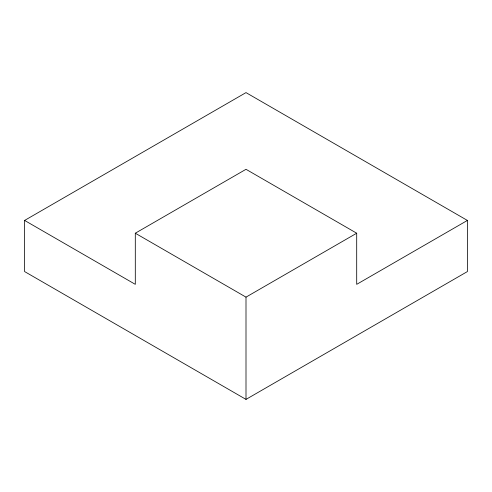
<?xml version="1.0" encoding="UTF-8"?>
<svg xmlns="http://www.w3.org/2000/svg" width="492" height="492" viewBox="0 0 492 492"><rect width="100%" height="100%" fill="white"/><g stroke="black" fill="none" stroke-linecap="round" stroke-linejoin="round"><path stroke-width="0.74" d="M24.6 220.434L246 92.613L467.4 220.434L467.4 271.566L246 399.387L24.6 271.566L24.6 220.434L135.3 284.345L135.3 233.214L246 169.303L356.7 233.214L356.7 284.345L467.4 220.434M135.3 233.214L246 297.131L356.7 233.214M246 297.131L246 399.387"/></g></svg>
